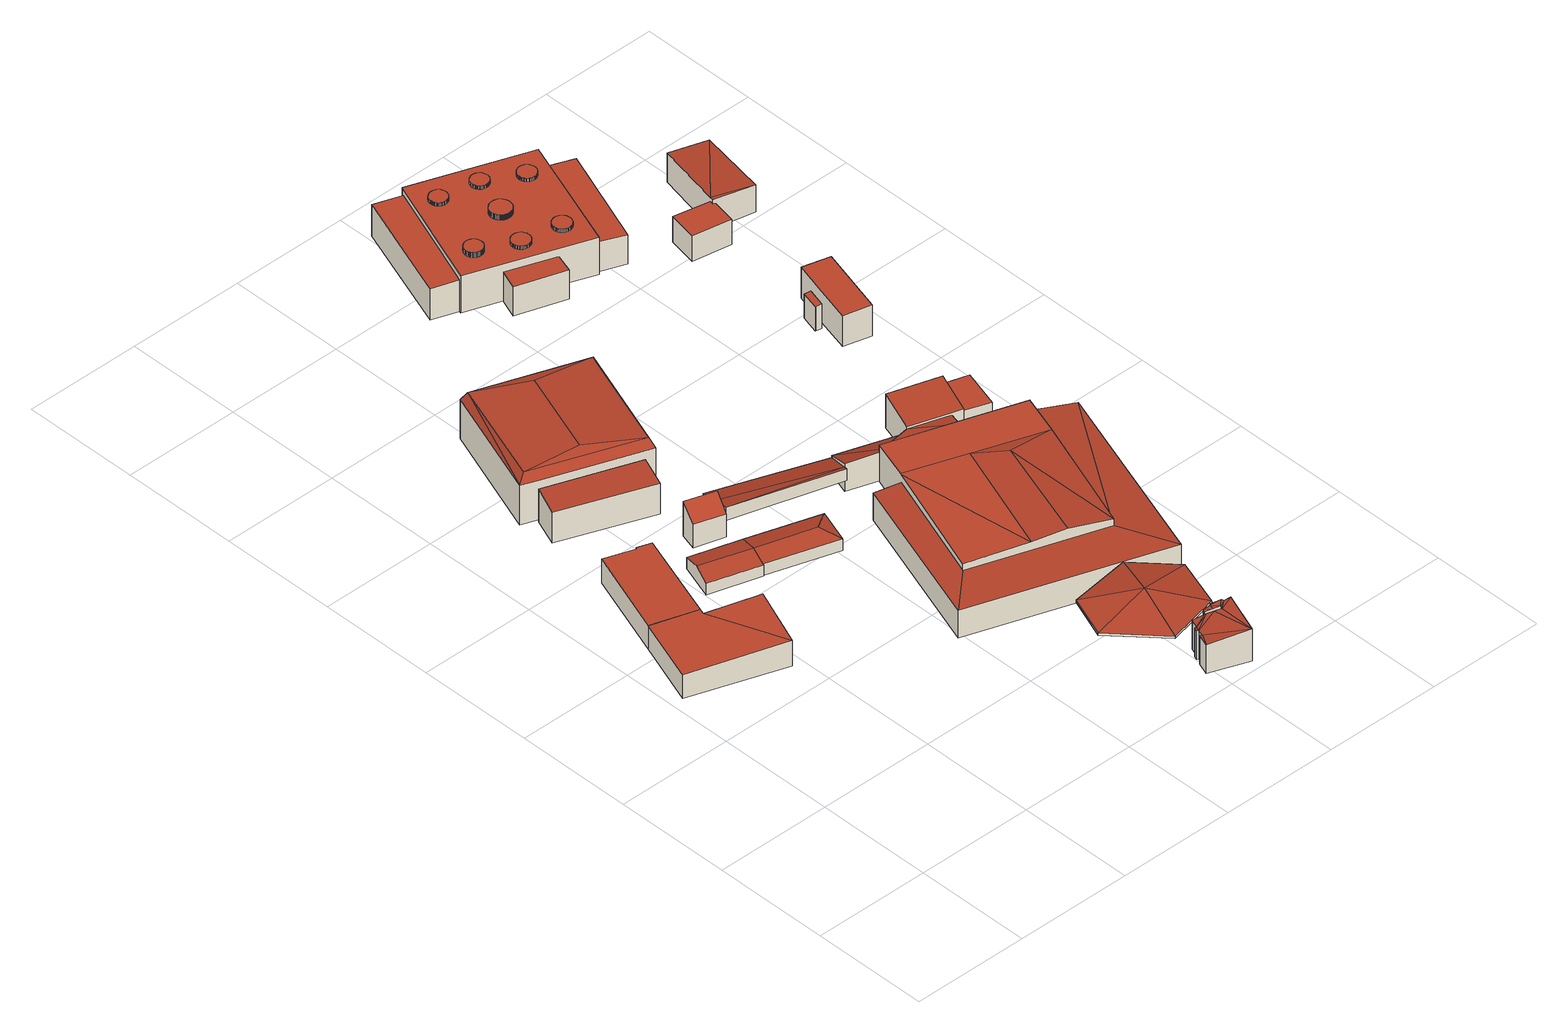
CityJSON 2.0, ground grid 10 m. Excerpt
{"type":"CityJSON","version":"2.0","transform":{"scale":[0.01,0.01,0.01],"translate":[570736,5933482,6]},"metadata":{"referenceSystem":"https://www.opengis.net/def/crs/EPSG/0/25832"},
"CityObjects":{
"building1":{"type":"Building","attributes":{"Grundfläche 2D":"80.722139","Grundhöhe NN":"6.675"},"geometry":[{"type":"Solid","lod":"3","boundaries":[[[[0,1,2,3,4,5]],[[6,7,8,0,9]],[[8,7,10]],[[4,11,12,9,5]],[[9,0,5]],[[1,0,13,14]],[[2,1,14,15]],[[3,2,15,16]],[[4,3,16,11]],[[6,9,12,17]],[[7,6,17,18]],[[10,7,18,19]],[[8,10,19,20]],[[0,8,20,13]],[[16,15,14,13,20,19,18,17,12,11]]]],"semantics":{"surfaces":[{"type":"RoofSurface"},{"type":"WallSurface"},{"type":"GroundSurface"}],"values":[[0,0,0,1,1,1,1,1,1,1,1,1,1,1,2]]}}]},
"building2":{"type":"Building","attributes":{"Grundfläche 2D":"20.899171","Grundhöhe NN":"6.358"},"geometry":[{"type":"Solid","lod":"3","boundaries":[[[[21,22,23,24]],[[25,26,24,23]],[[26,27,21,24]],[[27,28,22,21]],[[28,25,23,22]],[[28,27,26,25]]]],"semantics":{"surfaces":[{"type":"RoofSurface"},{"type":"WallSurface"},{"type":"GroundSurface"}],"values":[[0,1,1,1,1,2]]}}]},
"building3":{"type":"Building","attributes":{"Grundfläche 2D":"33.526562","Grundhöhe NN":"6.649"},"geometry":[{"type":"Solid","lod":"3","boundaries":[[[[29,30,31,32]],[[33,29,32,34]],[[29,33,30]],[[32,31,35,36]],[[37,38,32,36,39]],[[33,34,40,41]],[[30,33,41,42]],[[31,30,42,43]],[[39,36,35,44,45]],[[37,39,45,46]],[[32,38,37,46,40,34]],[[35,31,43,44]],[[40,46,45,44,43,42,41]]]],"semantics":{"surfaces":[{"type":"RoofSurface"},{"type":"WallSurface"},{"type":"GroundSurface"}],"values":[[0,0,0,0,0,1,1,1,1,1,1,1,2]]}}]},
"building4":{"type":"Building","attributes":{"Grundfläche 2D":"3.840083","Grundhöhe NN":"6.354"},"geometry":[{"type":"Solid","lod":"3","boundaries":[[[[47,48,49,50]],[[51,52,50,49]],[[52,53,47,50]],[[53,54,48,47]],[[54,51,49,48]],[[54,53,52,51]]]],"semantics":{"surfaces":[{"type":"RoofSurface"},{"type":"WallSurface"},{"type":"GroundSurface"}],"values":[[0,1,1,1,1,2]]}}]},
"building5":{"type":"Building","attributes":{"Grundfläche 2D":"107.636225","Grundhöhe NN":"6.568"},"geometry":[{"type":"Solid","lod":"3","boundaries":[[[[55,56,57]],[[58,56,55]],[[57,59,60]],[[56,59,57]],[[55,61,62,63,58]],[[60,63,62]],[[60,59,63]],[[64,65,56,58]],[[65,64,63,59]],[[64,58,63]],[[65,59,56]],[[55,57,66,67]],[[62,61,55,67,68]],[[60,62,68,69]],[[57,60,69,66]],[[67,66,69,68]]]],"semantics":{"surfaces":[{"type":"RoofSurface"},{"type":"WallSurface"},{"type":"GroundSurface"}],"values":[[0,0,0,0,0,0,0,0,0,0,0,1,1,1,1,2]]}}]},
"building6":{"type":"Building","attributes":{"Grundfläche 2D":"11.747059","Grundhöhe NN":"6.588"},"geometry":[{"type":"Solid","lod":"3","boundaries":[[[[70,71,72]],[[71,73,72]],[[74,75,70]],[[75,71,70]],[[74,76,77,75]],[[78,77,76]],[[79,80,77]],[[80,75,77]],[[81,80,79]],[[82,73,71]],[[83,84,82]],[[82,84,85,73]],[[86,87,83]],[[87,84,83]],[[88,87,86]],[[84,87,89,90,91]],[[92,93,94,85]],[[94,73,85]],[[70,72,95,96]],[[74,70,96,97]],[[78,76,74,97,98]],[[77,78,98,99]],[[79,77,99,100]],[[81,79,100,101]],[[75,80,81,101,102]],[[71,75,102,103]],[[104,86,83,82,71,103,105]],[[88,86,104,106]],[[87,88,106,107]],[[89,87,107,108]],[[90,89,108,109]],[[91,90,109,110]],[[84,91,110,111]],[[85,84,111,112]],[[113,93,92,85,112,114]],[[94,93,113,115]],[[73,94,115,116]],[[72,73,116,95]],[[109,108,107,106,104,105,103,102,101,100,99,98,97,96,95,116,115,113,114,112,111,110]]]],"semantics":{"surfaces":[{"type":"RoofSurface"},{"type":"WallSurface"},{"type":"GroundSurface"}],"values":[[0,0,0,0,0,0,0,0,0,0,0,0,0,0,0,0,0,0,1,1,1,1,1,1,1,1,1,1,1,1,1,1,1,1,1,1,1,1,2]]}}]},
"building7":{"type":"Building","attributes":{"Grundfläche 2D":"337.392695","Grundhöhe NN":"6.603"},"children":["building7-1","building7-2"],"geometry":[{"type":"Solid","lod":"3","boundaries":[[[[117,118,119,120,121,122]],[[123,124,125,126]],[[124,127,128,125]],[[129,128,127]],[[130,128,129]],[[131,132,133]],[[131,133,134]],[[134,135,136]],[[137,138,134,136,139]],[[134,133,135]],[[140,141,142,143]],[[144,141,140]],[[141,145,146,142]],[[147,146,145]],[[148,146,147]],[[149,143,142,148,150,151,152]],[[148,142,146]],[[153,154,155,156]],[[123,126,157,158]],[[124,123,158,159]],[[127,124,159,160]],[[129,127,160,161]],[[130,129,161,162]],[[136,135,163,164,165,166]],[[165,164,167,168,139,136,166]],[[139,168,167,169,137]],[[134,138,170,171]],[[131,134,171,172]],[[132,131,172,173]],[[133,117,122,121,174,163,135]],[[175,156,119,118,117,133,132,173]],[[119,156,155,120]],[[120,155,176,174,121]],[[126,125,144,140,143,149,137,169,177,157]],[[145,141,144,125,128,147]],[[178,150,148,147,128,130,162]],[[137,149,152,151,150,178,170,138]],[[153,156,175,179]],[[154,153,179,180]],[[155,154,180,176]],[[176,180,179,175,173,172,171,170,178,162,161,160,159,158,157,177,169,167,164,163,174]]]],"semantics":{"surfaces":[{"type":"RoofSurface"},{"type":"WallSurface"},{"type":"GroundSurface"}],"values":[[0,0,0,0,0,0,0,0,0,0,0,0,0,0,0,0,0,0,1,1,1,1,1,1,1,1,1,1,1,1,1,1,1,1,1,1,1,1,1,1,2]]}}]},
"building7-1":{"type":"BuildingInstallation","parents":["building7"],"geometry":[{"type":"MultiSurface","lod":"3","boundaries":[[[181,182,183]],[[183,182,184]],[[185,182,181]],[[186,182,185]],[[187,182,186]],[[184,182,187]],[[181,183,188,189]],[[185,181,189,190]],[[186,185,190,191]],[[187,186,191,192]],[[183,184,193,188]],[[184,187,192,193]],[[192,191,190,189,188,193]]],"semantics":{"surfaces":[{"type":"RoofSurface"},{"type":"WallSurface"},{"type":"OuterCeilingSurface"}],"values":[0,0,0,0,0,0,1,1,1,1,1,1,2]}}]},
"building7-2":{"type":"BuildingInstallation","parents":["building7"],"geometry":[{"type":"MultiSurface","lod":"3","boundaries":[[[168,194,195]],[[196,194,168]],[[197,198,196,168,166]],[[195,194,199,200]],[[168,195,200,165,166]],[[197,166,165,201]],[[198,197,201,202]],[[196,198,202,203]],[[194,196,203,199]],[[201,165,200,199,203,202]]],"semantics":{"surfaces":[{"type":"RoofSurface"},{"type":"WallSurface"},{"type":"OuterCeilingSurface"}],"values":[0,0,0,1,1,1,1,1,1,2]}}]},
"building8":{"type":"Building","attributes":{"Grundfläche 2D":"163.519937","Grundhöhe NN":"6.659"},"children":["building8-1","building8-2","building8-3","building8-4","building8-5","building8-6","building8-7"],"geometry":[{"type":"Solid","lod":"3","boundaries":[[[[204,205,206,207,208,209]],[[210,211,212,213]],[[214,215,216,217]],[[218,219,220,221]],[[222,223,206,205,204,209,224,225,216,215]],[[212,226,227,207,206,223,228,213]],[[220,229,230,208,207,227,231,221]],[[209,208,230,224]],[[210,213,228,232]],[[211,210,232,233]],[[212,211,233,226]],[[217,216,225,234]],[[214,217,234,235]],[[215,214,235,222]],[[218,221,231,236]],[[219,218,236,237]],[[220,219,237,229]],[[234,225,224,230,229,237,236,231,227,226,233,232,228,223,222,235]]]],"semantics":{"surfaces":[{"type":"RoofSurface"},{"type":"WallSurface"},{"type":"GroundSurface"}],"values":[[0,0,0,0,1,1,1,1,1,1,1,1,1,1,1,1,1,2]]}}]},
"building8-1":{"type":"BuildingInstallation","parents":["building8"],"geometry":[{"type":"MultiSurface","lod":"3","boundaries":[[[238,239,240,241,242,243,244,245,246,247,248,249,250,251,252,253,254,255,256,257,258,259,260,261,262,263,264,265,266,267,268,269,270,271,272,273,274,275,276,277,278,279,280,281,282,283,284,285]],[[286,287,248,247]],[[288,289,243,242]],[[289,290,244,243]],[[290,291,245,244]],[[246,245,291,292]],[[292,286,247,246]],[[287,293,249,248]],[[293,294,250,249]],[[294,295,251,250]],[[295,296,252,251]],[[296,297,253,252]],[[297,298,254,253]],[[255,254,298,299]],[[299,300,256,255]],[[300,301,257,256]],[[301,302,258,257]],[[302,303,259,258]],[[303,304,260,259]],[[304,305,261,260]],[[305,306,262,261]],[[306,307,263,262]],[[307,308,264,263]],[[308,309,265,264]],[[309,310,266,265]],[[310,311,267,266]],[[311,312,268,267]],[[312,313,269,268]],[[313,314,270,269]],[[314,315,271,270]],[[315,316,272,271]],[[316,317,273,272]],[[317,318,274,273]],[[318,319,275,274]],[[319,320,276,275]],[[320,321,277,276]],[[321,322,278,277]],[[322,323,279,278]],[[323,324,280,279]],[[324,325,281,280]],[[325,326,282,281]],[[326,327,283,282]],[[327,328,284,283]],[[328,329,285,284]],[[329,330,238,285]],[[330,331,239,238]],[[331,332,240,239]],[[332,333,241,240]],[[333,288,242,241]]],"semantics":{"surfaces":[{"type":"RoofSurface"},{"type":"WallSurface"}],"values":[0,1,1,1,1,1,1,1,1,1,1,1,1,1,1,1,1,1,1,1,1,1,1,1,1,1,1,1,1,1,1,1,1,1,1,1,1,1,1,1,1,1,1,1,1,1,1,1,1]}}]},
"building8-2":{"type":"BuildingInstallation","parents":["building8"],"geometry":[{"type":"MultiSurface","lod":"3","boundaries":[[[334,335,336,337,338,339,340,341,342,343,344,345,346,347,348,349,350,351,352,353,354,355,356,357,358,359,360,361,362,363,364,365,366,367,368,369,370,371,372,373,374,375,376,377,378,379,380,381]],[[340,339,382,383]],[[335,334,384,385]],[[336,335,385,386]],[[337,336,386,387]],[[338,337,387,388]],[[339,338,388,382]],[[341,340,383,389]],[[342,341,389,390]],[[343,342,390,391]],[[344,343,391,392]],[[345,344,392,393]],[[346,345,393,394]],[[347,346,394,395]],[[348,347,395,396]],[[349,348,396,397]],[[350,349,397,398]],[[351,350,398,399]],[[352,351,399,400]],[[353,352,400,401]],[[354,353,401,402]],[[355,354,402,403]],[[356,355,403,404]],[[357,356,404,405]],[[358,357,405,406]],[[359,358,406,407]],[[360,359,407,408]],[[361,360,408,409]],[[362,361,409,410]],[[363,362,410,411]],[[364,363,411,412]],[[365,364,412,413]],[[366,365,413,414]],[[367,366,414,415]],[[368,367,415,416]],[[369,368,416,417]],[[370,369,417,418]],[[371,370,418,419]],[[372,371,419,420]],[[373,372,420,421]],[[374,373,421,422]],[[375,374,422,423]],[[376,375,423,424]],[[377,376,424,425]],[[378,377,425,426]],[[379,378,426,427]],[[380,379,427,428]],[[381,380,428,429]],[[334,381,429,384]]],"semantics":{"surfaces":[{"type":"RoofSurface"},{"type":"WallSurface"}],"values":[0,1,1,1,1,1,1,1,1,1,1,1,1,1,1,1,1,1,1,1,1,1,1,1,1,1,1,1,1,1,1,1,1,1,1,1,1,1,1,1,1,1,1,1,1,1,1,1,1]}}]},
"building8-3":{"type":"BuildingInstallation","parents":["building8"],"geometry":[{"type":"MultiSurface","lod":"3","boundaries":[[[430,431,432,433,434,435,436,437,438,439,440,441,442,443,444,445,446,447,448,449,450,451,452,453,454,455,456,457,458,459,460,461,462,463,464,465,466,467,468,469,470,471,472,473,474,475,476,477]],[[436,435,478,479]],[[430,477,480,481]],[[431,430,481,482]],[[432,431,482,483]],[[433,432,483,484]],[[434,433,484,485]],[[435,434,485,478]],[[437,436,479,486]],[[438,437,486,487]],[[439,438,487,488]],[[440,439,488,489]],[[441,440,489,490]],[[442,441,490,491]],[[443,442,491,492]],[[444,443,492,493]],[[445,444,493,494]],[[446,445,494,495]],[[447,446,495,496]],[[448,447,496,497]],[[449,448,497,498]],[[450,449,498,499]],[[451,450,499,500]],[[452,451,500,501]],[[453,452,501,502]],[[454,453,502,503]],[[455,454,503,504]],[[456,455,504,505]],[[457,456,505,506]],[[458,457,506,507]],[[459,458,507,508]],[[460,459,508,509]],[[461,460,509,510]],[[462,461,510,511]],[[463,462,511,512]],[[464,463,512,513]],[[465,464,513,514]],[[466,465,514,515]],[[467,466,515,516]],[[468,467,516,517]],[[469,468,517,518]],[[470,469,518,519]],[[471,470,519,520]],[[472,471,520,521]],[[473,472,521,522]],[[474,473,522,523]],[[475,474,523,524]],[[476,475,524,525]],[[477,476,525,480]]],"semantics":{"surfaces":[{"type":"RoofSurface"},{"type":"WallSurface"}],"values":[0,1,1,1,1,1,1,1,1,1,1,1,1,1,1,1,1,1,1,1,1,1,1,1,1,1,1,1,1,1,1,1,1,1,1,1,1,1,1,1,1,1,1,1,1,1,1,1,1]}}]},
"building8-4":{"type":"BuildingInstallation","parents":["building8"],"geometry":[{"type":"MultiSurface","lod":"3","boundaries":[[[526,527,528,529,530,531,532,533,534,535,536,537,538,539,540,541,542,543,544,545,546,547,548,549,550,551,552,553,554,555,556,557,558,559,560,561,562,563,564,565,566,567,568,569,570,571,572,573]],[[531,530,574,575]],[[532,531,575,576]],[[533,532,576,577]],[[527,526,578,579]],[[528,527,579,580]],[[529,528,580,581]],[[530,529,581,574]],[[534,533,577,582]],[[535,534,582,583]],[[536,535,583,584]],[[537,536,584,585]],[[538,537,585,586]],[[539,538,586,587]],[[540,539,587,588]],[[541,540,588,589]],[[542,541,589,590]],[[543,542,590,591]],[[544,543,591,592]],[[545,544,592,593]],[[546,545,593,594]],[[547,546,594,595]],[[548,547,595,596]],[[549,548,596,597]],[[550,549,597,598]],[[551,550,598,599]],[[552,551,599,600]],[[553,552,600,601]],[[554,553,601,602]],[[555,554,602,603]],[[556,555,603,604]],[[557,556,604,605]],[[558,557,605,606]],[[559,558,606,607]],[[560,559,607,608]],[[561,560,608,609]],[[562,561,609,610]],[[563,562,610,611]],[[564,563,611,612]],[[565,564,612,613]],[[566,565,613,614]],[[567,566,614,615]],[[568,567,615,616]],[[569,568,616,617]],[[570,569,617,618]],[[571,570,618,619]],[[572,571,619,620]],[[573,572,620,621]],[[526,573,621,578]]],"semantics":{"surfaces":[{"type":"RoofSurface"},{"type":"WallSurface"}],"values":[0,1,1,1,1,1,1,1,1,1,1,1,1,1,1,1,1,1,1,1,1,1,1,1,1,1,1,1,1,1,1,1,1,1,1,1,1,1,1,1,1,1,1,1,1,1,1,1,1]}}]},
"building8-5":{"type":"BuildingInstallation","parents":["building8"],"geometry":[{"type":"MultiSurface","lod":"3","boundaries":[[[622,623,624,625,626,627,628,629,630,631,632,633,634,635,636,637,638,639,640,641,642,643,644,645,646,647,648,649,650,651,652,653,654,655,656,657,658,659,660,661,662,663,664,665,666,667,668,669,670,671,672,673,674,675,676,677,678,679,680,681,682,683,684,685,686,687,688,689,690,691,692,693]],[[627,626,694,695]],[[628,627,695,696]],[[629,628,696,697]],[[630,629,697,698]],[[624,623,699,700]],[[625,624,700,701]],[[626,625,701,694]],[[631,630,698,702]],[[632,631,702,703]],[[633,632,703,704]],[[634,633,704,705]],[[635,634,705,706]],[[636,635,706,707]],[[637,636,707,708]],[[638,637,708,709]],[[639,638,709,710]],[[640,639,710,711]],[[641,640,711,712]],[[642,641,712,713]],[[643,642,713,714]],[[644,643,714,715]],[[645,644,715,716]],[[646,645,716,717]],[[647,646,717,718]],[[648,647,718,719]],[[649,648,719,720]],[[650,649,720,721]],[[651,650,721,722]],[[652,651,722,723]],[[653,652,723,724]],[[654,653,724,725]],[[655,654,725,726]],[[656,655,726,727]],[[657,656,727,728]],[[658,657,728,729]],[[659,658,729,730]],[[660,659,730,731]],[[661,660,731,732]],[[662,661,732,733]],[[663,662,733,734]],[[664,663,734,735]],[[665,664,735,736]],[[666,665,736,737]],[[667,666,737,738]],[[668,667,738,739]],[[669,668,739,740]],[[670,669,740,741]],[[671,670,741,742]],[[672,671,742,743]],[[673,672,743,744]],[[674,673,744,745]],[[675,674,745,746]],[[676,675,746,747]],[[677,676,747,748]],[[678,677,748,749]],[[679,678,749,750]],[[680,679,750,751]],[[681,680,751,752]],[[682,681,752,753]],[[683,682,753,754]],[[684,683,754,755]],[[685,684,755,756]],[[686,685,756,757]],[[687,686,757,758]],[[688,687,758,759]],[[689,688,759,760]],[[690,689,760,761]],[[691,690,761,762]],[[692,691,762,763]],[[693,692,763,764]],[[622,693,764,765]],[[623,622,765,699]]],"semantics":{"surfaces":[{"type":"RoofSurface"},{"type":"WallSurface"}],"values":[0,1,1,1,1,1,1,1,1,1,1,1,1,1,1,1,1,1,1,1,1,1,1,1,1,1,1,1,1,1,1,1,1,1,1,1,1,1,1,1,1,1,1,1,1,1,1,1,1,1,1,1,1,1,1,1,1,1,1,1,1,1,1,1,1,1,1,1,1,1,1,1,1]}}]},
"building8-6":{"type":"BuildingInstallation","parents":["building8"],"geometry":[{"type":"MultiSurface","lod":"3","boundaries":[[[766,767,768,769,770,771,772,773,774,775,776,777,778,779,780,781,782,783,784,785,786,787,788,789,790,791,792,793,794,795,796,797,798,799,800,801,802,803,804,805,806,807,808,809,810,811,812,813]],[[814,815,771,770]],[[815,816,772,771]],[[817,818,767,766]],[[818,819,768,767]],[[819,820,769,768]],[[820,814,770,769]],[[816,821,773,772]],[[821,822,774,773]],[[822,823,775,774]],[[823,824,776,775]],[[824,825,777,776]],[[825,826,778,777]],[[826,827,779,778]],[[827,828,780,779]],[[828,829,781,780]],[[829,830,782,781]],[[830,831,783,782]],[[831,832,784,783]],[[832,833,785,784]],[[833,834,786,785]],[[787,786,834,835]],[[835,836,788,787]],[[836,837,789,788]],[[837,838,790,789]],[[838,839,791,790]],[[839,840,792,791]],[[840,841,793,792]],[[841,842,794,793]],[[842,843,795,794]],[[843,844,796,795]],[[797,796,844,845]],[[845,846,798,797]],[[846,847,799,798]],[[847,848,800,799]],[[848,849,801,800]],[[849,850,802,801]],[[850,851,803,802]],[[851,852,804,803]],[[852,853,805,804]],[[853,854,806,805]],[[854,855,807,806]],[[855,856,808,807]],[[856,857,809,808]],[[857,858,810,809]],[[858,859,811,810]],[[859,860,812,811]],[[860,861,813,812]],[[861,817,766,813]]],"semantics":{"surfaces":[{"type":"RoofSurface"},{"type":"WallSurface"}],"values":[0,1,1,1,1,1,1,1,1,1,1,1,1,1,1,1,1,1,1,1,1,1,1,1,1,1,1,1,1,1,1,1,1,1,1,1,1,1,1,1,1,1,1,1,1,1,1,1,1]}}]},
"building8-7":{"type":"BuildingInstallation","parents":["building8"],"geometry":[{"type":"MultiSurface","lod":"3","boundaries":[[[862,863,864,865,866,867,868,869,870,871,872,873,874,875,876,877,878,879,880,881,882,883,884,885,886,887,888,889,890,891,892,893,894,895,896,897,898,899,900,901,902,903,904,905,906,907,908,909]],[[910,911,867,866]],[[911,912,868,867]],[[912,913,869,868]],[[913,914,870,869]],[[915,916,865,864]],[[916,910,866,865]],[[914,917,871,870]],[[917,918,872,871]],[[918,919,873,872]],[[919,920,874,873]],[[920,921,875,874]],[[921,922,876,875]],[[922,923,877,876]],[[923,924,878,877]],[[924,925,879,878]],[[925,926,880,879]],[[926,927,881,880]],[[927,928,882,881]],[[928,929,883,882]],[[929,930,884,883]],[[930,931,885,884]],[[886,885,931,932]],[[932,933,887,886]],[[933,934,888,887]],[[934,935,889,888]],[[935,936,890,889]],[[936,937,891,890]],[[937,938,892,891]],[[938,939,893,892]],[[939,940,894,893]],[[940,941,895,894]],[[941,942,896,895]],[[942,943,897,896]],[[943,944,898,897]],[[899,898,944,945]],[[945,946,900,899]],[[946,947,901,900]],[[947,948,902,901]],[[948,949,903,902]],[[949,950,904,903]],[[950,951,905,904]],[[951,952,906,905]],[[952,953,907,906]],[[953,954,908,907]],[[954,955,909,908]],[[955,956,862,909]],[[956,957,863,862]],[[957,915,864,863]]],"semantics":{"surfaces":[{"type":"RoofSurface"},{"type":"WallSurface"}],"values":[0,1,1,1,1,1,1,1,1,1,1,1,1,1,1,1,1,1,1,1,1,1,1,1,1,1,1,1,1,1,1,1,1,1,1,1,1,1,1,1,1,1,1,1,1,1,1,1,1]}}]},
"building9":{"type":"Building","attributes":{"Grundfläche 2D":"0.875378","Grundhöhe NN":"6.210"},"geometry":[{"type":"Solid","lod":"3","boundaries":[[[[958,959,960,961,962,963]],[[964,965,959,958]],[[965,966,960,959]],[[966,967,961,960]],[[967,968,962,961]],[[962,968,969,964,958,963]],[[968,967,966,965,964,969]]]],"semantics":{"surfaces":[{"type":"RoofSurface"},{"type":"WallSurface"},{"type":"GroundSurface"}],"values":[[0,1,1,1,1,1,2]]}}]},
"building10":{"type":"Building","attributes":{"Grundfläche 2D":"14.529169","Grundhöhe NN":"6.765"},"geometry":[{"type":"Solid","lod":"3","boundaries":[[[[970,971,972,973,974,975,976,977]],[[978,979,970,977]],[[979,980,981,982,983,984,975,974,973,972,971,970]],[[984,985,976,975]],[[985,978,977,976]],[[983,982,981,980,979,978,985,984]]]],"semantics":{"surfaces":[{"type":"RoofSurface"},{"type":"WallSurface"},{"type":"GroundSurface"}],"values":[[0,1,1,1,1,2]]}}]},
"building11":{"type":"Building","attributes":{"Grundfläche 2D":"29.740624","Grundhöhe NN":"6.661"},"geometry":[{"type":"Solid","lod":"3","boundaries":[[[[986,987,988,989,990,991]],[[992,993,994]],[[995,996,994,997]],[[992,994,996]],[[991,990,998,999]],[[986,991,999,1000]],[[987,986,1000,1001]],[[988,987,1001,1002]],[[989,997,994,993,1003,998,990]],[[1004,996,995,997,989,988,1002]],[[992,996,1004,1005]],[[993,992,1005,1003]],[[1003,1005,1004,1002,1001,1000,999,998]]]],"semantics":{"surfaces":[{"type":"RoofSurface"},{"type":"WallSurface"},{"type":"GroundSurface"}],"values":[[0,0,0,0,1,1,1,1,1,1,1,1,2]]}}]}
},
"vertices":[
[652,2940,284],[915,3703,284],[797,3744,284],[792,3732,284],[536,3822,284],[270,3070,284],[71,2512,279],[871,2239,299],[636,2897,284],[270,3070,279],[1076,2750,299],[536,3822,67],[270,3070,67],[652,2940,67],[915,3703,67],[797,3744,67],[792,3732,67],[71,2512,67],[871,2239,67],[1076,2750,67],[636,2897,67],
[613,4402,314],[1381,4108,314],[1469,4351,337],[704,4636,337],[1469,4351,36],[704,4636,36],[613,4402,36],[1381,4108,36],
[1940,3092,207],[2105,3199,169],[1503,3392,169],[1456,3240,207],[2007,2910,169],[1411,3095,170],[1078,3521,169],[1028,3370,207],[1409,3089,169],[1411,3095,171],[978,3220,169],[1411,3095,65],[2007,2910,65],[2105,3199,65],[1503,3392,65],[1078,3521,65],[978,3220,65],[1409,3089,65],
[1541,3605,249],[1585,3743,350],[1333,3825,349],[1294,3681,247],[1333,3825,35],[1294,3681,35],[1541,3605,35],[1585,3743,35],
[570,4686,414],[945,5605,499],[922,5658,414],[626,4703,499],[1847,5275,499],[1899,5296,414],[704,4636,414],[1544,4323,414],[1521,4369,499],[1090,4626,522],[1350,5356,522],[922,5658,57],[570,4686,57],[1544,4323,57],[1899,5296,57],
[3328,421,344],[3261,373,338],[3380,411,348],[3246,53,348],[3317,442,343],[3271,398,338],[3291,451,340],[3226,459,332],[3240,471,333],[3167,465,328],[3212,417,333],[3153,437,327],[3203,394,334],[3148,413,330],[2991,328,319],[2973,275,319],[3138,417,329],[3005,364,319],[3033,441,319],[2989,367,319],[2977,332,319],[2990,328,319],[2958,280,319],[2954,282,319],[2917,173,323],[3380,411,59],[3328,421,59],[3317,442,59],[3240,471,59],[3226,459,59],[3167,465,59],[3153,437,59],[3271,398,59],[3261,373,59],[3138,417,59],[3148,413,59],[3033,441,59],[3005,364,59],[2989,367,59],[2977,332,59],[2990,328,59],[2991,328,59],[2973,275,59],[2954,282,59],[2958,280,59],[2917,173,59],[3246,53,59],
[3060,3361,313],[3395,3256,313],[3485,3227,313],[3585,3543,368],[3159,3677,368],[3071,3395,319],[2394,3005,309],[1932,1660,309],[2238,1936,334],[2594,2931,334],[3561,1103,309],[3344,1558,334],[4131,2742,294],[3807,2870,334],[3343,3119,322],[3395,3256,294],[3060,3361,294],[2778,3312,306],[3071,3395,227],[2536,3573,227],[2721,3286,321],[2763,3271,323],[2466,3373,309],[2594,2931,407],[2738,1765,407],[3099,2765,407],[2597,2939,407],[2238,1936,394],[3008,1673,429],[3310,2572,429],[3344,1558,394],[3697,2558,407],[2721,3286,389],[3820,2908,394],[3329,3077,392],[2763,3271,390],[3693,3154,299],[3786,3483,299],[3585,3543,299],[3485,3227,299],[2594,2931,60],[2394,3005,60],[1932,1660,60],[3561,1103,60],[4131,2742,60],[3807,2870,60],[3071,3395,60],[2536,3573,60],[2536,3573,189],[2536,3573,209],[2466,3373,60],[2466,3373,281],[2721,3286,60],[2763,3271,60],[2778,3312,60],[3343,3119,60],[3395,3256,60],[3159,3677,60],[3485,3227,60],[3585,3543,60],[2597,2939,60],[3820,2908,60],[3693,3154,60],[3786,3483,60],
[2608,1172,309],[2979,871,387],[3134,1244,309],[3427,926,309],[2468,803,309],[2832,403,309],[3288,508,309],[3134,1244,289],[2608,1172,289],[2468,803,289],[2832,403,289],[3288,508,289],[3427,926,289],
[1541,3605,308],[2453,3337,294],[1585,3743,268],[1611,3912,209],[1554,3753,268],[1541,3605,189],[2453,3337,189],[1611,3912,189],[1554,3753,189],[1585,3743,189],
[2237,7608,402],[1878,6661,402],[1872,6645,402],[2866,6280,402],[3227,7273,402],[2246,7630,402],[2116,6368,329],[2528,6230,329],[2578,6386,329],[2178,6533,329],[1664,6735,351],[1878,6661,351],[2237,7608,351],[2005,7688,351],[3092,6223,329],[3410,7079,329],[3185,7157,339],[2875,6304,339],[1878,6661,66],[1872,6645,66],[2246,7630,66],[2237,7608,66],[2578,6386,66],[2866,6280,66],[2178,6533,66],[3185,7157,66],[3227,7273,66],[2875,6304,66],[2116,6368,66],[2528,6230,66],[2005,7688,66],[1664,6735,66],[3092,6223,66],[3410,7079,66],
[2120,6708,449],[2131,6707,449],[2142,6708,449],[2152,6711,449],[2162,6715,449],[2171,6720,449],[2179,6726,449],[2185,6732,449],[2191,6739,449],[2195,6746,449],[2198,6754,449],[2201,6762,449],[2203,6772,449],[2204,6781,449],[2203,6791,449],[2201,6802,449],[2198,6812,449],[2193,6821,449],[2186,6830,449],[2179,6838,449],[2171,6844,449],[2162,6849,449],[2153,6853,449],[2144,6855,449],[2135,6857,449],[2127,6857,449],[2119,6856,449],[2110,6854,449],[2101,6851,449],[2092,6847,449],[2084,6842,449],[2076,6835,449],[2069,6827,449],[2063,6817,449],[2059,6808,449],[2056,6797,449],[2054,6787,449],[2054,6777,449],[2056,6767,449],[2058,6758,449],[2061,6750,449],[2065,6743,449],[2070,6736,449],[2076,6729,449],[2083,6723,449],[2091,6717,449],[2100,6713,449],[2110,6710,449],[2195,6746,402],[2198,6754,402],[2162,6715,402],[2171,6720,402],[2179,6726,402],[2185,6732,402],[2191,6739,402],[2201,6762,402],[2203,6772,402],[2204,6781,402],[2203,6791,402],[2201,6802,402],[2198,6812,402],[2193,6821,402],[2186,6830,402],[2179,6838,402],[2171,6844,402],[2162,6849,402],[2153,6853,402],[2144,6855,402],[2135,6857,402],[2127,6857,402],[2119,6856,402],[2110,6854,402],[2101,6851,402],[2092,6847,402],[2084,6842,402],[2076,6835,402],[2069,6827,402],[2063,6817,402],[2059,6808,402],[2056,6797,402],[2054,6787,402],[2054,6777,402],[2056,6767,402],[2058,6758,402],[2061,6750,402],[2065,6743,402],[2070,6736,402],[2076,6729,402],[2083,6723,402],[2091,6717,402],[2100,6713,402],[2110,6710,402],[2120,6708,402],[2131,6707,402],[2142,6708,402],[2152,6711,402],
[2707,7225,433],[2715,7230,433],[2723,7236,433],[2730,7242,433],[2735,7249,433],[2740,7255,433],[2744,7263,433],[2746,7271,433],[2749,7280,433],[2750,7289,433],[2749,7299,433],[2748,7309,433],[2744,7320,433],[2740,7329,433],[2734,7338,433],[2727,7346,433],[2719,7352,433],[2710,7357,433],[2702,7361,433],[2693,7364,433],[2684,7365,433],[2676,7366,433],[2668,7365,433],[2659,7364,433],[2651,7361,433],[2642,7357,433],[2633,7352,433],[2625,7346,433],[2618,7338,433],[2612,7329,433],[2608,7319,433],[2605,7309,433],[2603,7299,433],[2603,7289,433],[2604,7280,433],[2606,7271,433],[2609,7263,433],[2612,7255,433],[2617,7249,433],[2622,7242,433],[2629,7236,433],[2637,7230,433],[2646,7225,433],[2655,7222,433],[2666,7219,433],[2676,7219,433],[2687,7220,433],[2697,7222,433],[2740,7255,402],[2744,7263,402],[2707,7225,402],[2715,7230,402],[2723,7236,402],[2730,7242,402],[2735,7249,402],[2746,7271,402],[2749,7280,402],[2750,7289,402],[2749,7299,402],[2748,7309,402],[2744,7320,402],[2740,7329,402],[2734,7338,402],[2727,7346,402],[2719,7352,402],[2710,7357,402],[2702,7361,402],[2693,7364,402],[2684,7365,402],[2676,7366,402],[2668,7365,402],[2659,7364,402],[2651,7361,402],[2642,7357,402],[2633,7352,402],[2625,7346,402],[2618,7338,402],[2612,7329,402],[2608,7319,402],[2605,7309,402],[2603,7299,402],[2603,7289,402],[2604,7280,402],[2606,7271,402],[2609,7263,402],[2612,7255,402],[2617,7249,402],[2622,7242,402],[2629,7236,402],[2637,7230,402],[2646,7225,402],[2655,7222,402],[2666,7219,402],[2676,7219,402],[2687,7220,402],[2697,7222,402],
[2373,7294,433],[2382,7300,433],[2389,7305,433],[2395,7312,433],[2401,7319,433],[2405,7326,433],[2408,7334,433],[2410,7342,433],[2412,7351,433],[2413,7360,433],[2412,7370,433],[2409,7380,433],[2406,7390,433],[2401,7399,433],[2394,7407,433],[2387,7415,433],[2379,7421,433],[2370,7425,433],[2361,7429,433],[2352,7431,433],[2344,7432,433],[2336,7432,433],[2328,7431,433],[2319,7429,433],[2311,7426,433],[2302,7422,433],[2294,7416,433],[2286,7409,433],[2280,7401,433],[2274,7392,433],[2270,7383,433],[2268,7372,433],[2267,7362,433],[2267,7352,433],[2268,7343,433],[2271,7334,433],[2274,7326,433],[2279,7319,433],[2283,7313,433],[2289,7306,433],[2296,7300,433],[2304,7295,433],[2313,7291,433],[2323,7288,433],[2333,7286,433],[2344,7286,433],[2354,7288,433],[2364,7290,433],[2405,7326,402],[2408,7334,402],[2364,7290,402],[2373,7294,402],[2382,7300,402],[2389,7305,402],[2395,7312,402],[2401,7319,402],[2410,7342,402],[2412,7351,402],[2413,7360,402],[2412,7370,402],[2409,7380,402],[2406,7390,402],[2401,7399,402],[2394,7407,402],[2387,7415,402],[2379,7421,402],[2370,7425,402],[2361,7429,402],[2352,7431,402],[2344,7432,402],[2336,7432,402],[2328,7431,402],[2319,7429,402],[2311,7426,402],[2302,7422,402],[2294,7416,402],[2286,7409,402],[2280,7401,402],[2274,7392,402],[2270,7383,402],[2268,7372,402],[2267,7362,402],[2267,7352,402],[2268,7343,402],[2271,7334,402],[2274,7326,402],[2279,7319,402],[2283,7313,402],[2289,7306,402],[2296,7300,402],[2304,7295,402],[2313,7291,402],[2323,7288,402],[2333,7286,402],[2344,7286,402],[2354,7288,402],
[3003,7054,433],[3012,7058,433],[3020,7063,433],[3027,7069,433],[3033,7075,433],[3038,7081,433],[3043,7089,433],[3047,7097,433],[3050,7107,433],[3052,7117,433],[3052,7127,433],[3051,7138,433],[3048,7149,433],[3044,7159,433],[3039,7168,433],[3032,7176,433],[3025,7183,433],[3017,7189,433],[3009,7194,433],[3001,7197,433],[2992,7199,433],[2984,7200,433],[2975,7201,433],[2966,7200,433],[2956,7198,433],[2946,7195,433],[2937,7190,433],[2928,7183,433],[2920,7176,433],[2914,7167,433],[2908,7158,433],[2905,7148,433],[2902,7138,433],[2901,7128,433],[2901,7119,433],[2903,7110,433],[2905,7102,433],[2908,7094,433],[2912,7086,433],[2917,7078,433],[2924,7071,433],[2932,7064,433],[2941,7059,433],[2950,7054,433],[2961,7051,433],[2972,7050,433],[2982,7050,433],[2993,7051,433],[3033,7075,402],[3038,7081,402],[3043,7089,402],[3047,7097,402],[3003,7054,402],[3012,7058,402],[3020,7063,402],[3027,7069,402],[3050,7107,402],[3052,7117,402],[3052,7127,402],[3051,7138,402],[3048,7149,402],[3044,7159,402],[3039,7168,402],[3032,7176,402],[3025,7183,402],[3017,7189,402],[3009,7194,402],[3001,7197,402],[2992,7199,402],[2984,7200,402],[2975,7201,402],[2966,7200,402],[2956,7198,402],[2946,7195,402],[2937,7190,402],[2928,7183,402],[2920,7176,402],[2914,7167,402],[2908,7158,402],[2905,7148,402],[2902,7138,402],[2901,7128,402],[2901,7119,402],[2903,7110,402],[2905,7102,402],[2908,7094,402],[2912,7086,402],[2917,7078,402],[2924,7071,402],[2932,7064,402],[2941,7059,402],[2950,7054,402],[2961,7051,402],[2972,7050,402],[2982,7050,402],[2993,7051,402],
[2582,6872,449],[2593,6876,449],[2603,6880,449],[2611,6886,449],[2619,6892,449],[2626,6899,449],[2632,6908,449],[2638,6917,449],[2642,6928,449],[2644,6933,449],[2646,6939,449],[2647,6945,449],[2647,6951,449],[2647,6957,449],[2647,6964,449],[2647,6970,449],[2645,6976,449],[2644,6982,449],[2642,6988,449],[2639,6994,449],[2637,7000,449],[2633,7005,449],[2630,7010,449],[2626,7015,449],[2622,7019,449],[2614,7027,449],[2605,7033,449],[2595,7038,449],[2586,7041,449],[2577,7044,449],[2566,7045,449],[2555,7045,449],[2544,7044,449],[2538,7043,449],[2532,7041,449],[2527,7039,449],[2521,7037,449],[2515,7034,449],[2510,7030,449],[2505,7026,449],[2500,7022,449],[2495,7018,449],[2491,7013,449],[2488,7008,449],[2484,7003,449],[2481,6997,449],[2479,6992,449],[2476,6986,449],[2474,6981,449],[2472,6970,449],[2471,6958,449],[2472,6948,449],[2473,6938,449],[2476,6929,449],[2480,6919,449],[2485,6910,449],[2492,6900,449],[2496,6896,449],[2501,6892,449],[2505,6888,449],[2510,6884,449],[2516,6881,449],[2521,6878,449],[2527,6875,449],[2533,6873,449],[2539,6872,449],[2545,6870,449],[2551,6870,449],[2558,6869,449],[2564,6869,449],[2570,6870,449],[2576,6871,449],[2619,6892,402],[2626,6899,402],[2632,6908,402],[2638,6917,402],[2642,6928,402],[2593,6876,402],[2603,6880,402],[2611,6886,402],[2644,6933,402],[2646,6939,402],[2647,6945,402],[2647,6951,402],[2647,6957,402],[2647,6964,402],[2647,6970,402],[2645,6976,402],[2644,6982,402],[2642,6988,402],[2639,6994,402],[2637,7000,402],[2633,7005,402],[2630,7010,402],[2626,7015,402],[2622,7019,402],[2614,7027,402],[2605,7033,402],[2595,7038,402],[2586,7041,402],[2577,7044,402],[2566,7045,402],[2555,7045,402],[2544,7044,402],[2538,7043,402],[2532,7041,402],[2527,7039,402],[2521,7037,402],[2515,7034,402],[2510,7030,402],[2505,7026,402],[2500,7022,402],[2495,7018,402],[2491,7013,402],[2488,7008,402],[2484,7003,402],[2481,6997,402],[2479,6992,402],[2476,6986,402],[2474,6981,402],[2472,6970,402],[2471,6958,402],[2472,6948,402],[2473,6938,402],[2476,6929,402],[2480,6919,402],[2485,6910,402],[2492,6900,402],[2496,6896,402],[2501,6892,402],[2505,6888,402],[2510,6884,402],[2516,6881,402],[2521,6878,402],[2527,6875,402],[2533,6873,402],[2539,6872,402],[2545,6870,402],[2551,6870,402],[2558,6869,402],[2564,6869,402],[2570,6870,402],[2576,6871,402],[2582,6872,402],
[2464,6549,433],[2473,6554,433],[2481,6559,433],[2487,6566,433],[2493,6572,433],[2497,6579,433],[2502,6587,433],[2505,6596,433],[2507,6606,433],[2508,6616,433],[2508,6627,433],[2506,6638,433],[2502,6648,433],[2497,6658,433],[2491,6667,433],[2483,6675,433],[2475,6681,433],[2467,6686,433],[2458,6690,433],[2449,6693,433],[2441,6694,433],[2433,6695,433],[2423,6694,433],[2414,6693,433],[2405,6690,433],[2395,6686,433],[2386,6680,433],[2378,6673,433],[2371,6664,433],[2365,6655,433],[2360,6645,433],[2357,6635,433],[2355,6625,433],[2355,6615,433],[2356,6605,433],[2358,6597,433],[2361,6589,433],[2365,6581,433],[2370,6573,433],[2376,6566,433],[2383,6559,433],[2392,6553,433],[2401,6548,433],[2411,6545,433],[2422,6542,433],[2433,6542,433],[2444,6543,433],[2454,6545,433],[2493,6572,402],[2497,6579,402],[2502,6587,402],[2464,6549,402],[2473,6554,402],[2481,6559,402],[2487,6566,402],[2505,6596,402],[2507,6606,402],[2508,6616,402],[2508,6627,402],[2506,6638,402],[2502,6648,402],[2497,6658,402],[2491,6667,402],[2483,6675,402],[2475,6681,402],[2467,6686,402],[2458,6690,402],[2449,6693,402],[2441,6694,402],[2433,6695,402],[2423,6694,402],[2414,6693,402],[2405,6690,402],[2395,6686,402],[2386,6680,402],[2378,6673,402],[2371,6664,402],[2365,6655,402],[2360,6645,402],[2357,6635,402],[2355,6625,402],[2355,6615,402],[2356,6605,402],[2358,6597,402],[2361,6589,402],[2365,6581,402],[2370,6573,402],[2376,6566,402],[2383,6559,402],[2392,6553,402],[2401,6548,402],[2411,6545,402],[2422,6542,402],[2433,6542,402],[2444,6543,402],[2454,6545,402],
[2782,6477,433],[2792,6479,433],[2801,6483,433],[2809,6487,433],[2816,6492,433],[2822,6497,433],[2828,6504,433],[2834,6512,433],[2838,6521,433],[2842,6530,433],[2844,6541,433],[2845,6552,433],[2844,6563,433],[2842,6574,433],[2839,6584,433],[2833,6593,433],[2827,6602,433],[2820,6609,433],[2813,6615,433],[2805,6620,433],[2798,6623,433],[2790,6626,433],[2781,6628,433],[2771,6629,433],[2761,6629,433],[2751,6627,433],[2741,6624,433],[2731,6619,433],[2722,6613,433],[2714,6605,433],[2707,6597,433],[2701,6588,433],[2697,6579,433],[2694,6569,433],[2693,6559,433],[2692,6550,433],[2693,6542,433],[2695,6534,433],[2697,6525,433],[2701,6516,433],[2707,6508,433],[2713,6500,433],[2721,6493,433],[2730,6486,433],[2740,6482,433],[2750,6478,433],[2761,6476,433],[2772,6476,433],[2816,6492,402],[2822,6497,402],[2828,6504,402],[2834,6512,402],[2838,6521,402],[2801,6483,402],[2809,6487,402],[2842,6530,402],[2844,6541,402],[2845,6552,402],[2844,6563,402],[2842,6574,402],[2839,6584,402],[2833,6593,402],[2827,6602,402],[2820,6609,402],[2813,6615,402],[2805,6620,402],[2798,6623,402],[2790,6626,402],[2781,6628,402],[2771,6629,402],[2761,6629,402],[2751,6627,402],[2741,6624,402],[2731,6619,402],[2722,6613,402],[2714,6605,402],[2707,6597,402],[2701,6588,402],[2697,6579,402],[2694,6569,402],[2693,6559,402],[2692,6550,402],[2693,6542,402],[2695,6534,402],[2697,6525,402],[2701,6516,402],[2707,6508,402],[2713,6500,402],[2721,6493,402],[2730,6486,402],[2740,6482,402],[2750,6478,402],[2761,6476,402],[2772,6476,402],[2782,6477,402],[2792,6479,402],
[3664,4966,243],[3610,4975,243],[3570,4821,243],[3569,4818,243],[3621,4808,243],[3663,4961,243],[3664,4966,21],[3610,4975,21],[3570,4821,21],[3569,4818,21],[3621,4808,21],[3663,4961,21],
[3701,5101,358],[3664,4966,358],[3663,4961,358],[3621,4808,358],[3620,4804,358],[3542,4515,358],[3773,4456,358],[3933,5040,359],[3933,5040,76],[3701,5101,76],[3664,4966,76],[3663,4961,76],[3621,4808,76],[3620,4804,76],[3542,4515,76],[3773,4456,76],
[3436,5928,297],[3763,5870,297],[3805,6081,297],[3783,6085,297],[3790,6117,297],[3486,6180,297],[4252,6609,297],[3911,6679,332],[3790,6117,332],[3805,6081,331],[4134,6013,312],[3783,6085,332],[3790,6117,66],[3486,6180,66],[3436,5928,66],[3763,5870,66],[3805,6081,66],[3911,6679,66],[4134,6013,66],[4252,6609,66]
]}
